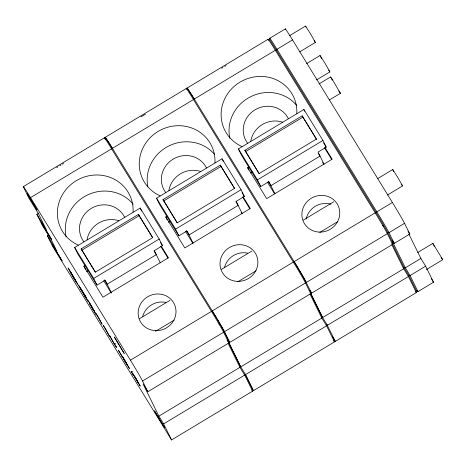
<?xml version="1.0" encoding="UTF-8"?>
<svg xmlns="http://www.w3.org/2000/svg" width="466" height="466" viewBox="0 0 466 466"><rect width="100%" height="100%" fill="white"/><g stroke="black" fill="none" stroke-linecap="round" stroke-linejoin="round"><path stroke-width="0.7" d="M80.344 288.151L80.496 288.506A14.021 0.39 59 0 0 80.67 288.856L85.802 297.483M104.349 137.831L23.358 186.61M186.219 88.546L105.223 137.33M268.09 39.266L187.093 88.051M285.338 28.909L269.727 38.282M56.701 167.609L57.947 166.857M59.817 165.733L61.063 164.981M62.316 164.23L63.562 163.479M141.064 116.826L145.427 114.199M221.688 68.292L222.934 67.541M224.804 66.417L226.051 65.665M289.765 35.544L305.556 26.049L310.507 33.785L315.4 42.412L299.632 51.901M38.713 213.16L36.843 214.29L46.355 229.767L38.445 213.696L28.933 198.213L23.661 187.495A19.118 0.53 59 0 1 30.535 197.619L111.584 148.835A0.955 0.297 -31.6 0 0 112.533 148.607A18.151 0.507 59 0 0 105.852 138.67M105.526 138.216A19.118 0.53 59 0 1 112.405 148.339L193.454 99.549A0.955 0.297 -31.6 0 0 194.404 99.328A18.151 0.507 59 0 0 187.641 89.216M187.396 88.936A19.118 0.53 59 0 1 194.27 99.06L275.324 50.27A0.955 0.297 -31.6 0 0 276.274 50.043A0.955 0.297 -31.6 0 0 276.961 49.285L292.514 39.919L392.389 202.477A19.118 0.53 59 0 1 404.54 223.313L409.812 234.031L394.259 243.392A1.881 1.678 -34.2 0 0 394.085 243.153M306.686 63.551L320.06 55.518L325.006 63.254L329.899 71.881L316.56 79.907M252.485 390.892A1.881 1.678 -34.2 0 0 252.607 391.166L171.558 439.951L52.658 246.432L47.386 235.72L48.633 234.969M319.053 83.886L330.575 76.954L331.804 78.655L340.448 93.311L329.532 99.881M111.193 292.421L105.182 280.212L96.992 285.14L77.973 254.174L74.676 247.475L140.173 208.052L159.191 239.017L162.488 245.71L154.304 250.638L160.31 262.853M193.058 243.141L187.052 230.926L178.862 235.854L159.838 204.894L156.547 198.196L222.037 158.772L241.062 189.732L244.359 196.431L236.175 201.359L242.18 213.574M274.928 193.856L268.917 181.647L260.733 186.575L241.708 155.609L238.411 148.916L303.908 109.487L322.932 140.452L326.229 147.151L318.039 152.079L324.051 164.288M81.148 248.885L138.454 214.383L152.72 237.608L95.414 272.103L81.148 248.885L95.32 272.22M163.013 199.599L220.325 165.104L234.59 188.328L177.284 222.824L163.013 199.599L177.191 222.94M244.883 150.32L302.195 115.824L316.461 139.043L259.154 173.544L244.883 150.32L259.061 173.661M81.806 250.225L139.113 215.723L138.454 214.383M163.677 200.939L220.983 166.444L220.325 165.104M245.541 151.66L302.853 117.164L302.195 115.824M85.662 269.802L83.903 266.232L85.15 265.48M167.236 219.923L165.774 216.946L167.02 216.195M248.815 170.049L247.638 167.667L248.891 166.915M86.536 271.585L88.412 270.461M168.407 222.305L170.276 221.181M250.277 173.026L252.147 171.896M96.992 285.14L93.701 278.441L159.191 239.017M178.862 235.854L175.565 229.155L241.062 189.732M260.733 186.575L257.436 179.876L322.932 140.452M139.637 318.622L169.974 300.354M221.501 269.336L251.844 251.075M303.372 220.057L333.714 201.795M377.553 178.676L392.745 169.548L397.69 177.284L402.583 185.911L387.421 195.033M114.63 344.257L116.826 347.432L116.034 346.914L114.415 344.281L115.585 343.582M155.644 331.256L174.22 320.078M238.132 281.604L256.084 270.798M319.996 232.324L337.337 221.886M228.759 342.673A1.881 1.678 -34.2 0 0 228.882 342.941L147.833 391.731L142.555 381.013A19.118 0.53 59 0 0 130.41 360.177L211.459 311.387A0.955 0.297 -31.6 0 0 212.409 311.16A18.151 0.507 59 0 1 223.948 330.953L229.091 341.409M392.389 202.477L376.837 211.838A0.955 0.297 -31.6 0 1 376.149 212.601A0.955 0.297 -31.6 0 1 375.2 212.822L294.145 261.612A19.118 0.53 59 0 1 306.296 282.454L387.345 233.664A0.955 0.909 -26.2 0 1 387.689 232.394A18.151 0.507 59 0 0 376.149 212.601L276.274 50.043A18.151 0.507 59 0 0 269.482 39.86M131.558 372.183L131.057 371.157L133.381 375.142L131.558 372.183L132.728 371.478M142.555 381.013L223.61 332.229A0.955 0.909 -26.2 0 1 223.954 330.959M310.624 293.394A1.881 1.678 -34.2 0 0 310.752 293.662L229.697 342.452L224.426 331.734L305.475 282.944A0.955 0.909 -26.2 0 1 305.818 281.68L311.568 293.166L392.617 244.382A1.881 1.678 -34.2 0 1 392.494 244.108M404.54 223.313L388.982 232.68A0.955 0.909 -26.2 0 0 387.689 232.394L392.832 242.844A1.019 0.909 -34.2 0 0 392.634 242.99M417.67 252.502L432.856 243.374L442.385 259.026L442.7 259.737L426.326 269.593M171.558 439.951L163.648 423.879L158.894 416.138L239.943 367.348L228.078 343.238M309.948 293.959L321.814 318.068L240.765 366.858L228.107 341.141M391.819 244.673L403.684 268.789L322.629 317.573L310.292 292.502M420.874 258.438L425.633 266.179L433.537 282.25L417.985 291.617L410.074 275.54L405.321 267.799L420.874 258.438L408.851 234.008M163.648 423.879L244.702 375.089L239.943 367.348M334.355 341.613A1.881 1.678 -34.2 0 0 334.477 341.881L253.428 390.671L245.518 374.6L326.567 325.81L321.814 318.068M403.684 268.789L408.437 276.53L327.388 325.315L322.286 317.066L305.475 282.944A19.106 0.53 59 0 0 301.356 275.534L300.826 274.62A19.094 0.53 59 0 0 293.33 262.108L193.454 99.549A19.094 0.53 59 0 0 186.464 89.192M410.074 275.54L425.633 266.179M332.479 336.749L335.299 341.392L416.348 292.601A1.881 1.678 -34.2 0 1 416.225 292.333M315.4 42.412L314.76 41.596M329.899 71.881L329.258 71.065M340.448 93.311L340.034 92.827M402.554 185.911L401.942 185.095M442.671 259.743L442.059 258.927M77.671 284.213L75.941 281.639A12.827 0.355 59 0 1 74.374 279.111M89.886 304.24L92.693 308.212L91.237 305.655M129.472 368.536L122.395 356.222L127.515 365.367L123.187 358.284L124.113 359.95L129.461 368.548M80.356 288.134L86.734 298.456L82.389 291.075A15.71 0.437 59 0 0 81.789 290.102L78.515 285.023M75.731 281.021L74.653 279.379A14.941 0.414 59 0 1 73.71 277.853L70.547 271.993L71.945 274.27A20.714 0.577 59 0 1 72.661 275.441L75.148 279.734M90.043 303.785L91.167 305.539M135.035 377.006L137.616 381.427A50.287 1.398 59 0 1 137.785 381.765L137.843 381.881A43.804 1.217 59 0 1 138.128 382.475L138.315 382.93M138.286 382.924L137.476 381.671M105.631 139.456L105.951 139.934M339.533 92.087L339.807 92.501M97.307 315.534L102.141 324.307L98.425 317.492M104.646 327.482L109.481 336.248L105.765 329.439M314.171 40.711L314.486 41.189M328.67 70.18L328.984 70.657M401.354 184.21L401.669 184.687M441.785 258.514L441.121 257.494M85.901 297.64L86.128 297.99L83.187 292.887L88.336 301.688L87.934 301.077A12.914 0.361 59 0 1 86.897 299.463A12.477 0.344 59 0 1 84.888 296.242A13.06 0.361 59 0 1 84.381 295.415L79.878 287.813M338.869 91.068L339.219 91.61M407.983 231.054L409.812 234.031M431.254 278.528L433.537 282.25M392.424 240.415L394.259 243.392L388.982 232.68A19.106 0.53 59 0 0 376.837 211.838L276.961 49.285A19.106 0.53 59 0 0 270.024 39.039M392.296 241.976L392.832 242.844A1.019 0.909 -34.2 0 1 393.048 242.739M392.023 243.415L392.617 244.382L387.345 233.664A19.094 0.53 59 0 0 375.2 212.828L275.324 50.27A19.094 0.53 59 0 0 268.451 40.152A0.955 0.909 -26.2 0 0 268.608 40.338M417.221 290.376L417.985 291.617A1.881 1.678 -34.2 0 0 417.81 291.378M415.602 291.39L416.348 292.601L408.437 276.53M323.567 142.812L326.229 147.151M324.93 147.437L332.159 159.203L266.663 198.627L247.638 167.667M324.522 147.844L331.751 159.611M302.853 117.164L316.746 139.771M318.494 153.617L320.02 156.098L270.897 185.666L268.235 181.332M322.641 162.5L323.398 163.735M267.467 182.218L274.655 193.92M238.411 148.916L257.436 179.876M194.27 99.06L294.279 261.88A18.151 0.507 59 0 1 305.818 281.674M309.89 290.388L310.158 290.819M310.426 291.256L311.568 293.166M310.158 292.695L310.752 293.662M333.738 340.675L334.477 341.881L326.567 325.81M242.075 192.714L244.359 196.431M243.06 196.722L250.289 208.488L184.798 247.912L165.774 216.946M242.652 197.124L249.881 208.89M220.983 166.444L234.497 188.445M235.866 201.661L238.149 205.378L189.027 234.946L186.365 230.612M241.155 212.397L241.906 213.632M185.602 231.497L192.79 243.2M156.547 198.196L175.565 229.155M112.405 148.339L212.409 311.16M228.602 340.663L229.697 342.452M227.099 340.04L228.882 342.941M105.287 139.113A0.955 0.909 -26.2 0 1 104.71 138.711A19.094 0.53 59 0 1 111.578 148.823L211.459 311.387A19.094 0.53 59 0 1 223.598 332.211L240.421 366.352L245.518 374.6M252.665 389.43L253.428 390.671M251.867 389.955L252.607 391.166L244.702 375.089M160.589 242.617L162.488 245.71M161.195 246.001L168.424 257.768L102.928 297.192L83.903 266.232M160.787 246.403L168.016 258.17M139.113 215.723L152.632 237.724M153.996 250.941L156.279 254.657L107.157 284.225L104.495 279.891M103.732 280.782L111.298 293.097M74.676 247.475L93.701 278.441M30.535 197.619L130.41 360.177M147.833 391.731L143.074 383.99L158.894 416.138M74.379 279.122L70.785 273.274L68.17 267.95L71.659 273.629A21.57 0.6 59 0 1 72.708 275.342L77.432 283.561A12.821 0.355 59 0 1 77.717 284.237M47.386 235.72L56.899 251.203L51.627 240.485L42.115 225.002L36.843 214.29M137.435 381.602L135.717 378.514A50.235 1.392 59 0 1 135.548 378.176L135.489 378.06A43.944 1.217 59 0 1 135.204 377.466L135.024 377.046M382.697 225.34L383.227 226.249M218.956 323.905L219.486 324.814M434.143 245.908L434.504 246.543M321.348 58.052L321.703 58.687M332.252 80.117L331.576 78.917M114.415 344.281L109.778 335.963L114.601 344.333M393.438 171.028L393.712 171.517M433.555 244.854L433.829 245.343M320.754 56.992L321.027 57.487M331.076 78.008L331.303 78.428M433.147 244.085L433.328 244.434M393.211 170.608L392.716 169.548M306.028 27.104L305.527 26.049M320.526 56.572L320.031 55.518M330.895 77.665L330.575 76.954M392.978 242.728L405.321 267.799M416.359 291.209A1.019 0.909 -34.2 0 1 416.528 291.034L408.915 275.528L404.156 267.787L392.162 243.409M303.908 109.487L304.805 111.316M327.045 324.808L335.299 341.392M222.037 158.772L223.237 161.207M140.173 208.052L141.67 211.098M106.003 138.99L106.324 139.643M103.341 325.46L103.801 326.386A12.733 0.355 59 0 0 105.776 329.45M96.462 314.445L96.002 313.519A11.021 0.309 59 0 0 97.283 315.499M433.007 243.817L432.832 243.38M89.874 304.269L96.328 314.841L92.169 307.88L92.484 308.329A17.644 0.489 59 0 1 92.6 308.498L93.544 309.902A21.32 0.594 59 0 0 94.068 310.676L94.528 311.276L88.191 300.704L90.031 303.797M147.827 186.819A38.235 36.325 -26.2 0 1 169.228 145.765A38.235 36.325 -26.2 0 1 214.663 154.473M160.118 195.842A38.235 36.325 -26.2 0 1 141.262 152.003A38.235 36.325 -26.2 0 1 184.28 126.105A38.235 36.325 -26.2 0 1 214.937 162.844M224.595 267.094A19.118 18.162 -26.2 0 1 247.749 253.155M168.89 190.577A23.9 22.706 -26.2 0 1 200.671 171.447M165.71 192.487A23.9 22.706 -26.2 0 1 173.136 159.122A23.9 22.706 -26.2 0 1 206.479 167.946M224.426 331.734A19.118 0.53 59 0 0 212.28 310.892L293.33 262.108A0.955 0.297 -31.6 0 0 294.279 261.88M310.764 292.269A1.019 0.909 -34.2 0 1 310.927 292.089M322.088 317.206A1.019 0.46 -30.2 0 1 322.262 317.055M326.841 324.948A1.019 0.46 -30.2 0 1 327.021 324.796M334.495 340.495A1.019 0.909 -34.2 0 1 334.658 340.314M229.843 138.239A38.235 36.325 -26.2 0 1 250.76 96.648A38.235 36.325 -26.2 0 1 296.533 105.194M241.988 146.563A38.235 36.325 -26.2 0 1 223.132 102.724A38.235 36.325 -26.2 0 1 266.15 76.826A38.235 36.325 -26.2 0 1 296.807 113.564M306.174 219.055A19.118 18.162 -26.2 0 1 330.872 204.19M250.76 141.297A23.9 22.706 -26.2 0 1 282.542 122.168M247.58 143.202A23.9 22.706 -26.2 0 1 255.007 109.842A23.9 22.706 -26.2 0 1 288.349 118.661M403.952 267.921A1.019 0.46 -30.2 0 1 404.133 267.775M404.15 267.764A1.019 0.46 -30.2 0 1 404.372 267.67M408.711 275.662A1.019 0.46 -30.2 0 1 408.892 275.517A1.019 0.46 -30.2 0 1 409.131 275.412M416.546 291.023A1.019 0.909 -34.2 0 1 416.779 290.959M285.641 29.795A19.118 0.53 59 0 1 292.514 39.919M66.102 236.798A38.235 36.325 -26.2 0 1 87.34 195.056A38.235 36.325 -26.2 0 1 133.229 204.277M78.247 245.128A38.235 36.325 -26.2 0 1 59.392 201.283A38.235 36.325 -26.2 0 1 102.415 175.391A38.235 36.325 -26.2 0 1 133.066 212.129M142.724 316.373A19.118 18.162 -26.2 0 1 165.884 302.434M87.026 239.862A23.9 22.706 -26.2 0 1 118.801 220.733M83.839 241.767A23.9 22.706 -26.2 0 1 91.266 208.407A23.9 22.706 -26.2 0 1 124.608 217.226M228.893 341.555A1.019 0.909 -34.2 0 1 229.062 341.374M240.217 366.486A1.019 0.46 -30.2 0 1 240.398 366.334M244.97 374.227A1.019 0.46 -30.2 0 1 245.151 374.076L252.822 389.628A1.019 0.909 -34.2 0 0 252.624 389.774M75.113 279.676A15.955 0.443 59 0 1 75.766 281.015M79.919 287.883A11.609 0.32 59 0 1 78.521 285.035M98.437 317.503A12.733 0.355 59 0 1 96.456 314.439M104.623 327.447A11.021 0.309 59 0 1 103.359 325.489M140.184 385.988L133.742 375.287A31.35 0.868 59 0 1 133.462 374.716L133.148 373.936L140.184 385.959M27.203 193.606L37.047 209.968L27.203 193.606M41.701 223.074L51.545 239.437L41.701 223.074M52.25 244.504L62.094 260.867L52.25 244.504M114.386 337.104L124.23 353.467L114.386 337.104M154.502 410.93L164.347 427.293L154.502 410.93M122.016 356.164L118.376 350.24L122.523 357.189L122.016 356.164M237.293 281.365A19.118 18.162 -26.2 0 0 256.108 254.605A19.118 18.162 -26.2 0 0 223.435 253.125A19.118 18.162 -26.2 0 0 237.293 281.365M319.163 232.085A19.118 18.162 -26.2 0 0 337.978 205.325A19.118 18.162 -26.2 0 0 305.3 203.84A19.118 18.162 -26.2 0 0 319.163 232.085M155.423 330.644A19.118 18.162 -26.2 0 0 174.237 303.89A19.118 18.162 -26.2 0 0 141.565 302.405A19.118 18.162 -26.2 0 0 155.423 330.644"/></g></svg>
